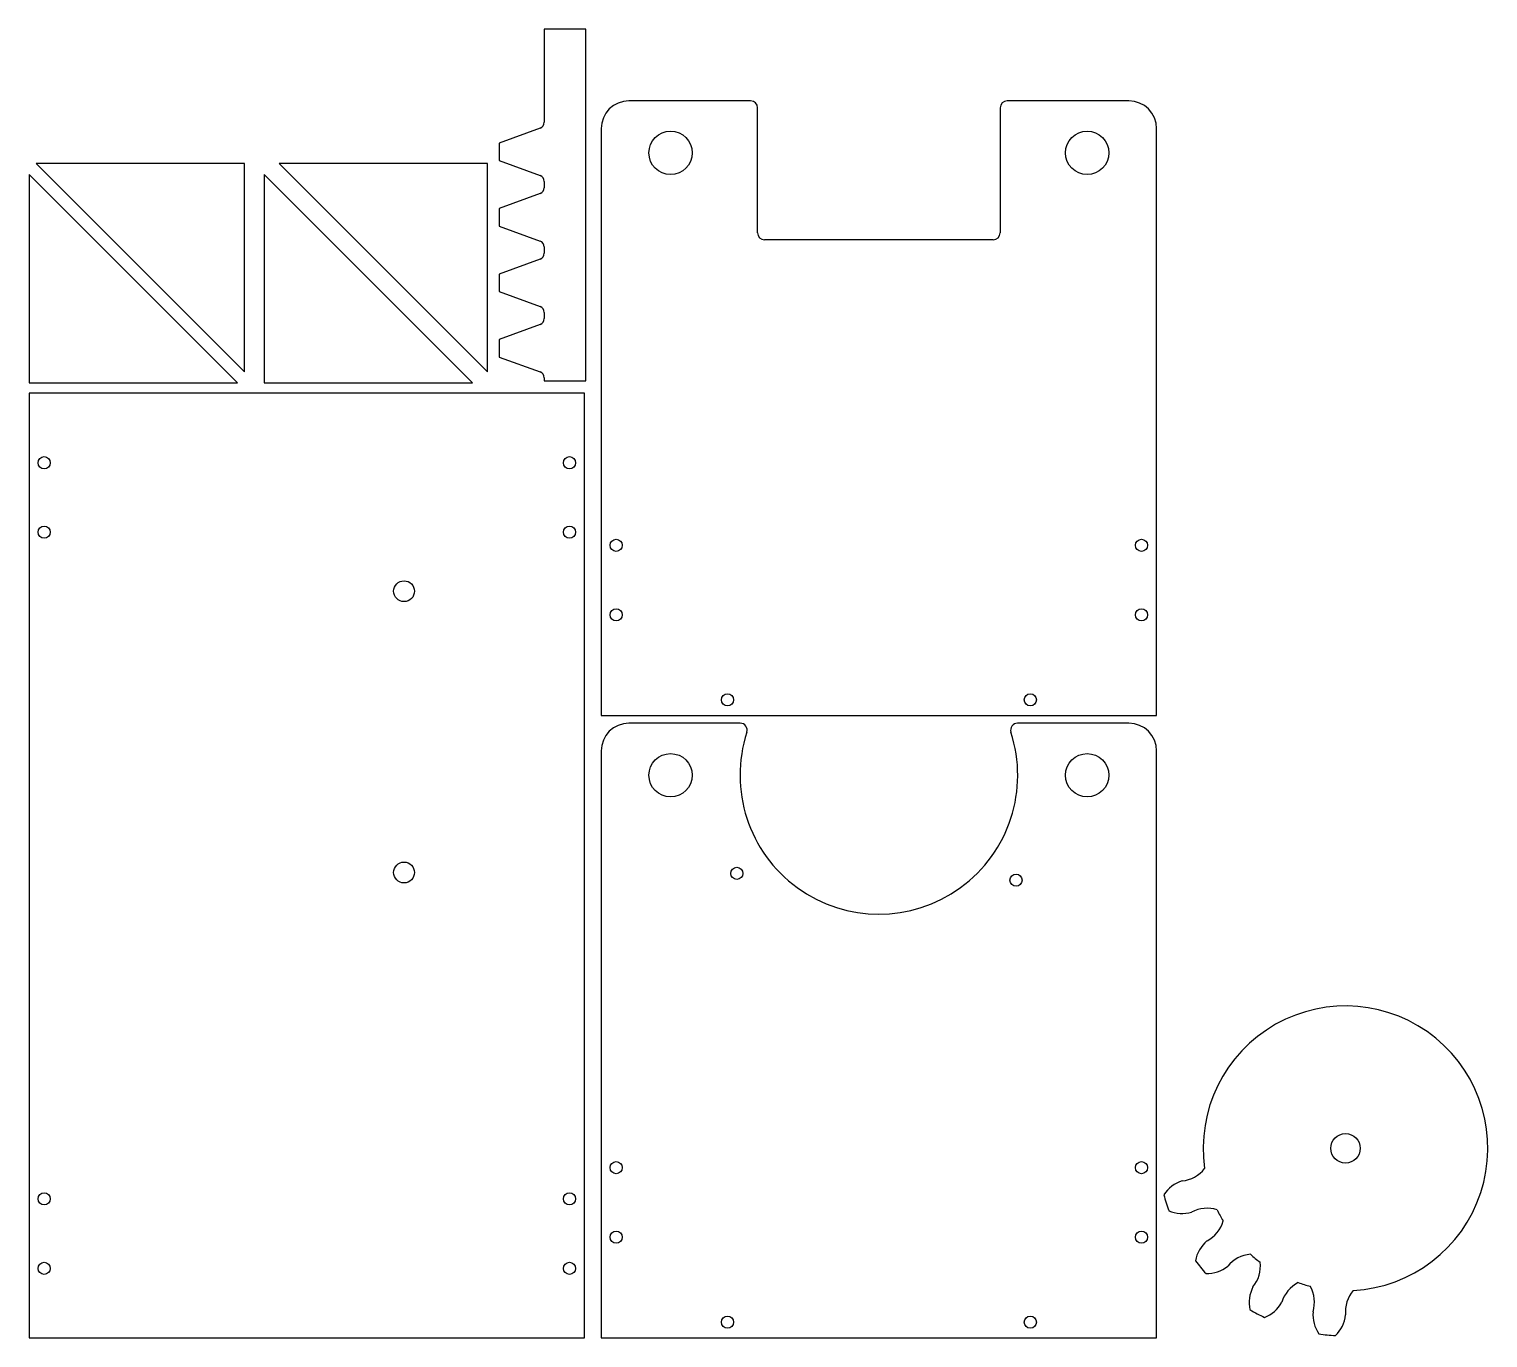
# Model space of a CAD drawing. Header units: millimetres. Extents: x 0 to 420, y 0 to 377.
import ezdxf

# ---------------------------------------------------------------- set-up
doc = ezdxf.new("R2010")
doc.units = ezdxf.units.MM

msp = doc.modelspace()

# ---------------------------------------------------------------- linework, layer by layer
at = {"color": 7, "linetype": 'Continuous'}
for p, q in [((148.39, 376.85), (148.39, 350.05)), ((160.39, 376.85), (148.39, 376.85)), ((160.39, 275.55), (160.39, 376.85)), ((207.85, 356.22), (172.79, 356.22)), ((209.85, 318.22), (209.85, 354.22)), ((279.73, 354.22), (279.73, 318.22)), ((316.79, 356.22), (281.73, 356.22)), ((147.21, 348.36), (135.39, 344.05)), ((164.79, 348.22), (164.79, 179.22)), ((324.79, 179.22), (324.79, 348.22)), ((135.39, 344.05), (135.39, 339)), ((61.99, 338.21), (1.99, 338.21)), ((1.99, 338.21), (61.99, 278.21)), ((61.99, 278.21), (61.99, 338.21)), ((131.99, 338.21), (71.99, 338.21)), ((71.99, 338.21), (131.99, 278.21)), ((131.99, 278.21), (131.99, 338.21)), ((135.39, 339), (147.21, 334.7)), ((0, 335.03), (0, 275.03)), ((60, 275.03), (0, 335.03)), ((67.73, 335.03), (67.73, 275.03)), ((127.73, 275.03), (67.73, 335.03)), ((148.39, 333), (148.39, 331.2)), ((147.21, 329.51), (135.39, 325.2)), ((135.39, 325.2), (135.39, 320.15)), ((135.39, 320.15), (147.21, 315.85)), ((277.73, 316.22), (211.85, 316.22)), ((148.39, 314.15), (148.39, 312.35)), ((147.21, 310.66), (135.39, 306.35)), ((135.39, 306.35), (135.39, 301.3)), ((135.39, 301.3), (147.21, 297)), ((148.39, 295.3), (148.39, 293.5)), ((147.21, 291.81), (135.39, 287.5)), ((135.39, 287.5), (135.39, 282.45)), ((135.39, 282.45), (147.21, 278.15)), ((0, 275.03), (60, 275.03)), ((67.73, 275.03), (127.73, 275.03)), ((148.39, 276.45), (148.39, 275.55)), ((148.39, 275.55), (160.39, 275.55)), ((0, 272), (0, 0)), ((160, 272), (0, 272)), ((160, 0), (160, 272)), ((164.79, 179.22), (324.79, 179.22)), ((204.85, 177), (172.79, 177)), ((316.79, 177), (284.73, 177)), ((164.79, 169), (164.79, 0)), ((324.79, 0), (324.79, 169)), ((0, 0), (160, 0)), ((164.79, 0), (324.79, 0))]:
    msp.add_line(p, q, dxfattribs=at)
for centre, radius in [((184.79, 341.22), 6.25), ((304.79, 341.22), 6.25), ((4.33, 252), 1.75), ((155.67, 252), 1.75), ((4.33, 232), 1.75), ((155.67, 232), 1.75), ((169.12, 228.22), 1.75), ((320.46, 228.22), 1.75), ((108, 215), 3), ((169.12, 208.22), 1.75), ((320.46, 208.22), 1.75), ((201.16, 183.72), 1.75), ((288.42, 183.72), 1.75), ((184.79, 162), 6.25), ((304.79, 162), 6.25), ((108, 134), 3), ((203.87, 133.75), 1.75), ((284.3, 131.81), 1.75), ((379.22, 54.57), 4.25), ((169.12, 49), 1.75), ((320.46, 49), 1.75), ((4.33, 40), 1.75), ((155.67, 40), 1.75), ((169.12, 29), 1.75), ((320.46, 29), 1.75), ((4.33, 20), 1.75), ((155.67, 20), 1.75), ((201.16, 4.5), 1.75), ((288.42, 4.5), 1.75)]:
    msp.add_circle(centre, radius, dxfattribs=at)
for centre, radius, start, end in [((172.79, 348.22), 8, 90, 180), ((207.85, 354.22), 2, 0, 90), ((281.73, 354.22), 2, 90, 180), ((316.79, 348.22), 8, 0, 90), ((146.59, 350.05), 1.8, 290, 0), ((146.59, 333), 1.8, 0, 70), ((146.59, 331.2), 1.8, 290, 0), ((146.59, 314.15), 1.8, 0, 70), ((211.85, 318.22), 2, 180, 270), ((277.73, 318.22), 2, 270, 0), ((146.59, 312.35), 1.8, 290, 0), ((146.59, 295.3), 1.8, 0, 70), ((146.59, 293.5), 1.8, 290, 0), ((146.59, 276.45), 1.8, 0, 70), ((172.79, 169), 8, 90, 180), ((204.85, 175), 2, 341.9695, 90), ((284.73, 175), 2, 90, 198.0305), ((316.79, 169), 8, 0, 90), ((244.79, 162), 40, 161.9695, 18.0305), ((379.22, 54.57), 41, 273.1131, 188.1554), ((331.22, 54.57), 9.43, 275.6342, 321.8975), ((334.89, 36.17), 9.42, 106.9026, 147.862), ((379.22, 54.57), 54, 194.35, 199.4184), ((332.14, 45.22), 9.43, 245.9065, 286.8658), ((339.32, 27.89), 9.43, 71.8709, 118.1342), ((334.87, 36.2), 9.43, 298.1342, 344.3975), ((379.22, 54.57), 41, 205.6131, 210.6554), ((345.3, 20.61), 9.43, 129.4026, 170.362), ((379.22, 54.57), 54, 216.85, 221.9184), ((352.57, 14.65), 9.43, 94.3709, 140.6342), ((379.22, 54.57), 41, 228.1131, 233.1554), ((345.28, 20.63), 9.42, 320.6342, 6.8975), ((339.3, 27.92), 9.43, 268.4065, 309.3658), ((360.88, 10.21), 9.43, 151.9026, 192.862), ((369.87, 7.49), 9.43, 116.8709, 163.1342), ((379.22, 54.57), 41, 250.6131, 255.6554), ((360.85, 10.23), 9.42, 343.1342, 29.3975), ((388.6, 7.5), 9.42, 139.3709, 185.6342), ((352.54, 14.67), 9.43, 290.9065, 331.8658), ((379.22, 54.57), 54, 239.35, 244.4184), ((379.25, 6.57), 9.42, 174.4026, 215.362), ((369.84, 7.5), 9.43, 313.4065, 354.3658), ((379.22, 54.57), 54, 261.85, 266.9184)]:
    msp.add_arc(centre, radius, start, end, dxfattribs=at)

doc.saveas('drawing.dxf')
